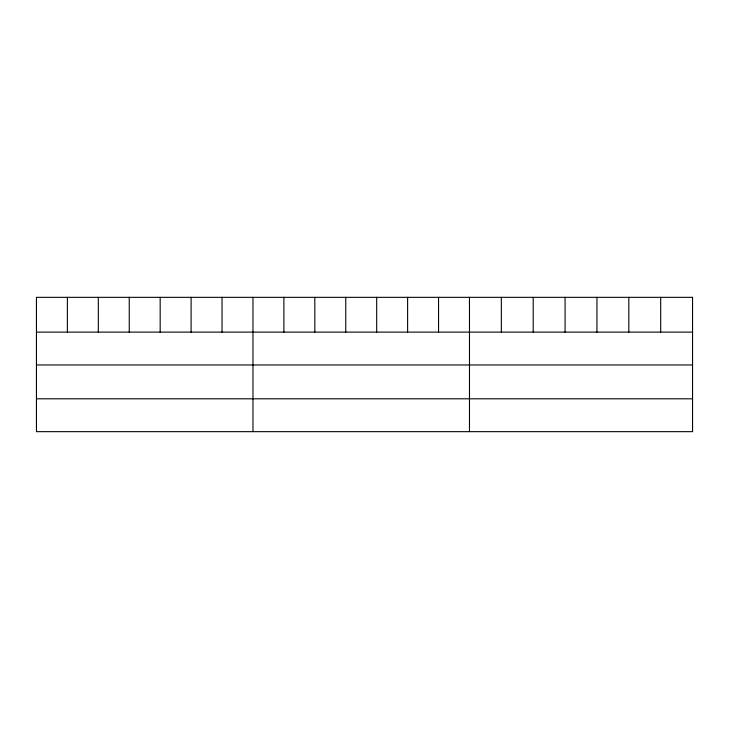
<?xml version="1.0" encoding="UTF-8"?>
<svg xmlns="http://www.w3.org/2000/svg" width="729" height="729" viewBox="0 0 729 729"><rect width="100%" height="100%" fill="white"/><g stroke="black" fill="none" stroke-linecap="round" stroke-linejoin="round"><path stroke-width="1.09" d="M36.45 332.114L692.55 332.114M36.45 364.965L692.55 364.965M36.45 398.809L692.55 398.809M660.684 297.341L660.684 332.114M628.817 297.341L628.817 332.114M596.951 297.341L596.951 332.114M565.075 297.341L565.075 332.114M533.209 297.341L533.209 332.114M501.342 297.341L501.342 332.114M469.476 297.341L469.476 431.659M438.548 297.341L438.548 332.114M407.611 297.341L407.611 332.114M376.683 297.341L376.683 332.114M345.756 297.341L345.756 332.114M314.828 297.341L314.828 332.114M283.891 297.341L283.891 332.114M252.963 297.341L252.963 431.659M222.035 297.341L222.035 332.114M191.098 297.341L191.098 332.114M160.17 297.341L160.17 332.114M129.243 297.341L129.243 332.114M98.315 297.341L98.315 332.114M67.378 297.341L67.378 332.114M692.55 297.341L36.45 297.341L36.45 431.659L692.55 431.659L692.55 297.341"/></g></svg>
